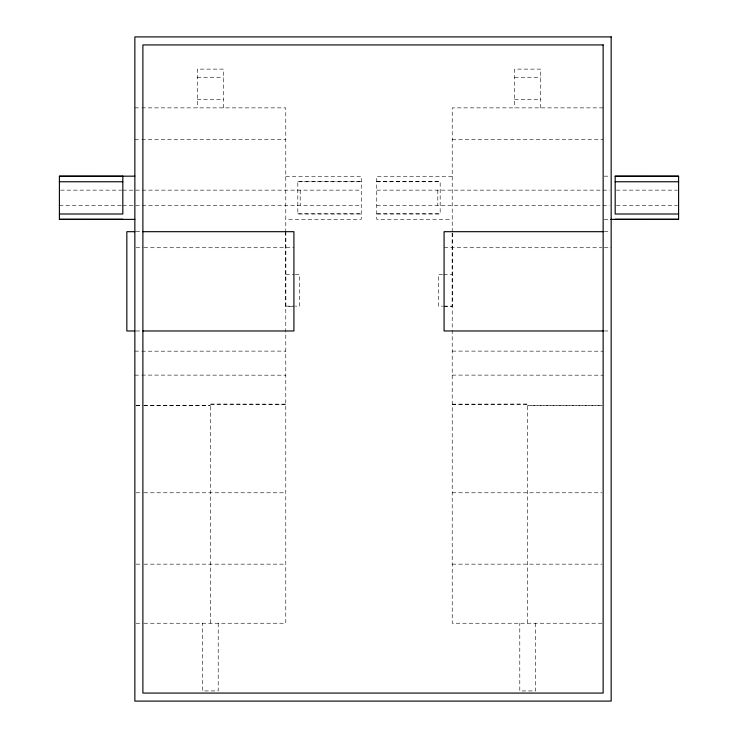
<?xml version="1.0" encoding="UTF-8"?>
<svg xmlns="http://www.w3.org/2000/svg" width="738" height="738" viewBox="0 0 738 738"><rect width="100%" height="100%" fill="white"/><g stroke="black" fill="none" stroke-linecap="round" stroke-linejoin="round"><path stroke-width="0.55" stroke-dasharray="3.69 2.77" d="M285.818 231.686L285.818 306.353L292.663 306.353M601.996 405.568L527.679 405.716L601.996 405.716M197.267 77.259L223.374 77.259M514.626 77.259L540.733 77.259M197.267 99.722L223.374 99.722M514.626 99.722L540.733 99.722M134.86 107.868L140.626 107.868M141.77 107.868L285.781 107.868L285.781 232.664M603.14 107.868L452.219 107.868L452.219 232.664M134.86 139.473L140.626 139.473M141.77 139.473L285.781 139.473M452.219 139.473L603.14 139.473M604.228 176.17L609.708 176.17M285.781 176.262L361.242 176.262L361.242 219.287L285.781 219.287M452.219 176.262L376.758 176.262L376.758 219.287L452.219 219.287M361.242 181.539L297.82 181.539L297.82 214.011L361.242 214.011M376.758 181.539L440.18 181.539L440.18 214.011L376.758 214.011M297.82 181.76L361.242 181.76M376.758 181.76L440.18 181.76M60.553 190.146L121.613 190.146M122.766 190.146L361.242 190.146M376.758 190.146L609.477 190.146M616.387 190.146L677.447 190.146M59.4 205.404L121.613 205.404M122.766 205.404L361.242 205.404M376.758 205.404L609.477 205.404M616.387 205.404L677.447 205.404M297.82 213.789L361.242 213.789M376.758 213.789L440.18 213.789M604.228 219.38L609.708 219.38M136.013 231.686L140.654 231.686M604.256 231.686L610.022 231.686M136.013 247.737L142.923 247.737M144.076 247.737L293.807 247.737M444.193 247.737L601.987 247.737M604.284 247.737L611.165 247.737M285.781 274.471L294.314 274.471M295.385 274.471L299.646 274.471L299.646 306.132L295.385 306.132M442.615 274.471L438.354 274.471L438.354 306.132L442.615 306.132M443.686 274.471L452.219 274.471M285.781 306.132L294.314 306.132M443.686 306.132L452.219 306.132M444.193 306.353L452.182 306.353L452.191 232.83M136.013 330.975L140.654 330.975M604.256 330.975L610.022 330.975M134.86 351.103L140.626 351.196M141.77 351.196L285.781 351.103M452.219 351.103L603.14 351.196M134.86 375.19L140.626 375.098M141.77 375.098L285.781 375.19M452.219 375.098L603.14 375.19M210.321 623.241L210.321 404.147L285.781 404.295M210.321 404.147L285.781 404.147M452.219 404.147L527.679 404.147L527.679 623.241M452.219 404.295L527.679 404.147M136.004 405.716L140.58 405.716M144.011 405.716L210.321 405.716L144.011 405.577M136.004 492.781L142.868 492.781M144.011 492.781L285.781 492.781M452.219 492.781L601.996 492.781M136.004 564.155L140.58 564.155M144.011 564.155L285.781 564.155M452.219 564.155L601.996 564.155M136.004 623.241L142.868 623.241M144.011 623.241L285.781 623.241L285.781 232.83M601.996 623.241L452.219 623.241L452.219 232.83M136.004 405.568L142.868 405.577M540.733 107.868L540.733 69.123L514.626 69.123L514.626 107.868M535.567 623.241L535.567 690.934L519.792 690.934L519.792 623.241M437.8 190.146L437.8 205.404M300.2 190.146L300.2 205.404M223.374 107.868L223.374 69.123L197.267 69.123L197.267 107.868M218.208 623.241L218.208 690.934L202.433 690.934L202.433 623.241"/><path stroke-width="1.11" d="M134.86 176.17L59.4 176.17L59.4 219.38L134.86 219.38M59.4 176.262L122.822 176.271M615.178 176.262L678.6 176.271M59.4 181.76L122.822 181.76M615.178 181.76L678.6 181.76M59.4 214.011L122.822 214.011L122.822 176.17M678.6 214.011L615.178 214.011L615.178 176.17L678.6 176.17L678.6 219.38L610.796 219.38M59.4 219.278L122.822 219.287M615.178 219.287L678.6 219.278M134.897 231.686L126.835 231.686L126.835 330.975L134.897 330.975M142.932 231.686L293.918 231.686L293.918 330.975L142.932 330.975M603.14 231.686L444.082 231.686L444.082 330.975L603.14 330.975M611.165 36.9L134.86 36.9L134.86 701.1L611.165 701.1L611.165 36.9M603.14 44.926L142.886 44.926L142.886 693.074L603.14 693.074L603.14 44.926"/></g></svg>
